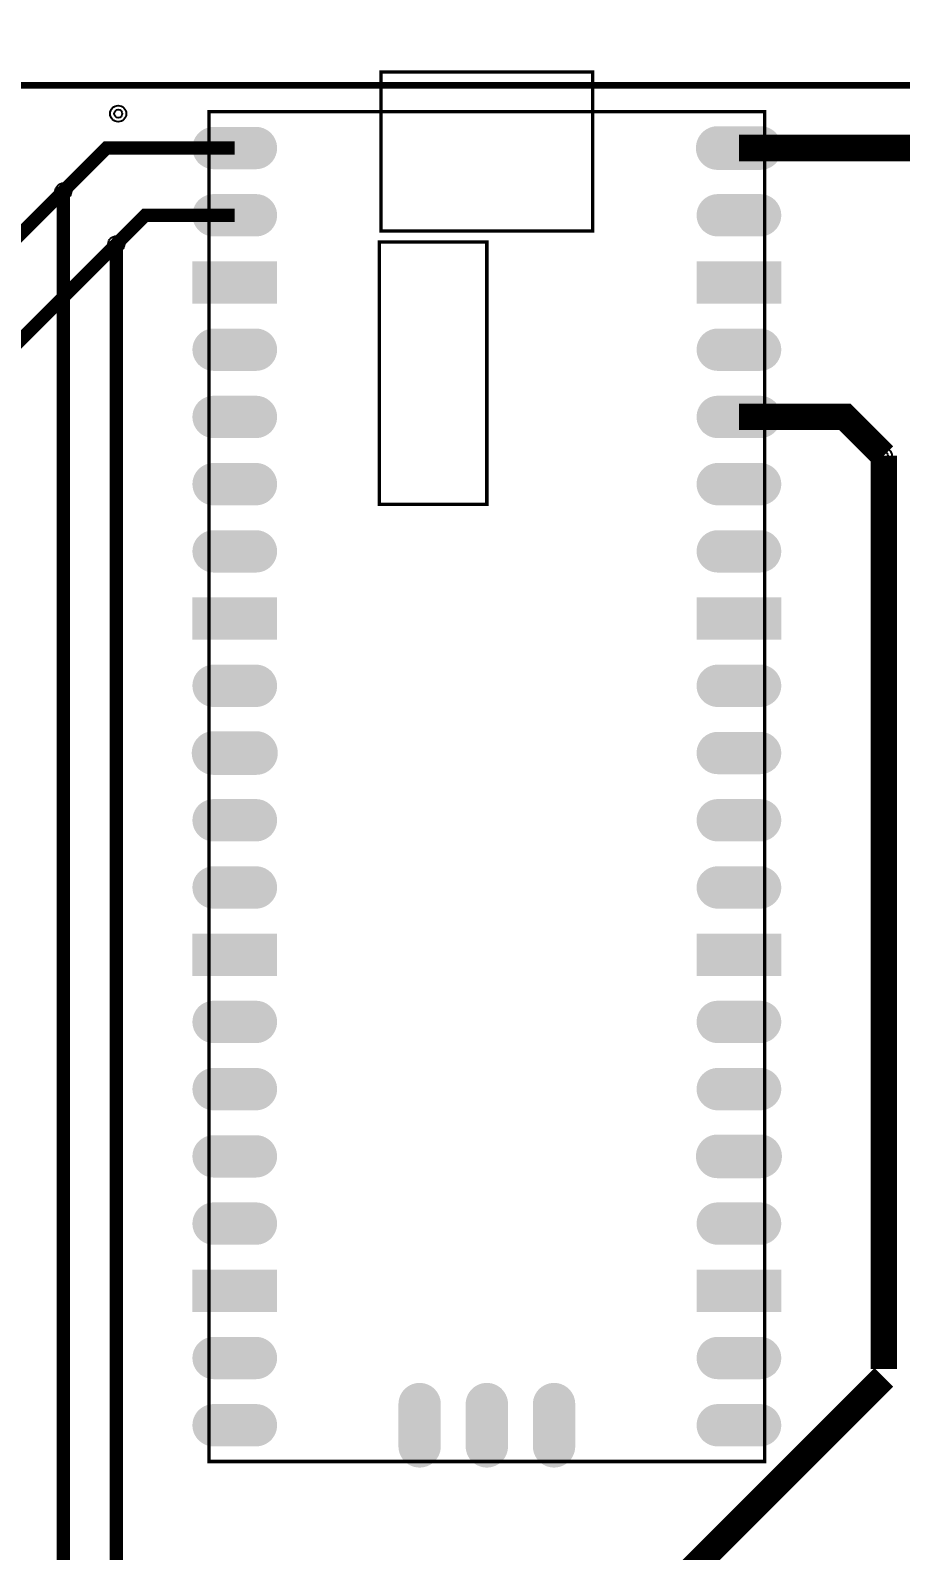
# Model space of a CAD drawing. Header units: millimetres. Extents: x 0 to 100, y 0 to 102.
# Drawn here: x 32.8 to 65.6, y 44.6 to 102.1 of the extents above; entities that cross this region are included whole.
import ezdxf

# ---------------------------------------------------------------- set-up
doc = ezdxf.new("R2010")
doc.units = ezdxf.units.MM
for name, color, linetype, true_color in [('BoardOutLine', 7, 'Continuous', 0xff00ff), ('BottomLayer', 7, 'Continuous', 0x0000ff), ('Hole', 7, 'Continuous', 0x222222), ('Multi-Layer', 7, 'Continuous', 0xc0c0c0), ('TopLayer', 7, 'Continuous', 0xff0000), ('TopPasteMaskLayer', 7, 'Continuous', 0x808080), ('TopSilkLayer', 7, 'Continuous', 0xffcc00), ('TopSolderMaskLayer', 7, 'Continuous', 0x800080)]:
    doc.layers.add(name, color=color, linetype=linetype, true_color=true_color)

msp = doc.modelspace()

# ---------------------------------------------------------------- hatches: boundary and pattern name
at = {"layer": 'TopLayer'}
for points in [[(39.675, 96.83), (39.579, 96.836), (39.484, 96.853), (39.391, 96.882), (39.303, 96.922), (39.22, 96.972), (39.145, 97.031), (39.076, 97.099), (39.017, 97.176), (38.967, 97.258), (38.927, 97.346), (38.898, 97.439), (38.881, 97.534), (38.875, 97.63), (38.875, 97.63), (38.881, 97.726), (38.898, 97.822), (38.927, 97.914), (38.967, 98.002), (39.017, 98.084), (39.076, 98.16), (39.145, 98.229), (39.22, 98.288), (39.303, 98.338), (39.391, 98.378), (39.484, 98.407), (39.579, 98.424), (39.675, 98.43), (41.275, 98.43), (41.371, 98.424), (41.466, 98.407), (41.559, 98.378), (41.647, 98.338), (41.729, 98.288), (41.805, 98.229), (41.874, 98.16), (41.933, 98.084), (41.983, 98.002), (42.023, 97.914), (42.052, 97.822), (42.069, 97.726), (42.075, 97.63), (42.075, 97.63), (42.069, 97.534), (42.052, 97.439), (42.023, 97.346), (41.983, 97.258), (41.933, 97.176), (41.874, 97.099), (41.805, 97.031), (41.729, 96.972), (41.647, 96.922), (41.559, 96.882), (41.466, 96.853), (41.371, 96.836), (41.275, 96.83)], [(58.725, 96.83), (58.629, 96.836), (58.534, 96.853), (58.441, 96.882), (58.353, 96.922), (58.271, 96.972), (58.195, 97.031), (58.126, 97.099), (58.067, 97.176), (58.017, 97.258), (57.977, 97.346), (57.948, 97.438), (57.931, 97.533), (57.925, 97.63), (57.925, 97.63), (57.931, 97.726), (57.948, 97.822), (57.977, 97.914), (58.017, 98.002), (58.067, 98.084), (58.126, 98.16), (58.195, 98.229), (58.271, 98.288), (58.353, 98.338), (58.441, 98.378), (58.534, 98.407), (58.629, 98.424), (58.725, 98.43), (60.325, 98.43), (60.421, 98.424), (60.516, 98.407), (60.609, 98.378), (60.697, 98.338), (60.78, 98.288), (60.855, 98.229), (60.924, 98.16), (60.983, 98.084), (61.033, 98.002), (61.073, 97.914), (61.102, 97.822), (61.119, 97.726), (61.125, 97.63), (61.125, 97.63), (61.119, 97.533), (61.102, 97.438), (61.073, 97.346), (61.033, 97.258), (60.983, 97.176), (60.924, 97.099), (60.855, 97.031), (60.78, 96.972), (60.697, 96.922), (60.609, 96.882), (60.516, 96.853), (60.421, 96.836), (60.325, 96.83)], [(39.675, 94.29), (39.579, 94.296), (39.484, 94.313), (39.391, 94.342), (39.303, 94.382), (39.22, 94.432), (39.145, 94.491), (39.076, 94.559), (39.017, 94.636), (38.967, 94.718), (38.927, 94.806), (38.898, 94.899), (38.881, 94.994), (38.875, 95.09), (38.875, 95.09), (38.881, 95.186), (38.898, 95.282), (38.927, 95.374), (38.967, 95.462), (39.017, 95.544), (39.076, 95.62), (39.145, 95.689), (39.22, 95.748), (39.303, 95.798), (39.391, 95.838), (39.484, 95.867), (39.579, 95.884), (39.675, 95.89), (41.275, 95.89), (41.371, 95.884), (41.466, 95.867), (41.559, 95.838), (41.647, 95.798), (41.729, 95.748), (41.805, 95.689), (41.874, 95.62), (41.933, 95.544), (41.983, 95.462), (42.023, 95.374), (42.052, 95.282), (42.069, 95.186), (42.075, 95.09), (42.075, 95.09), (42.069, 94.994), (42.052, 94.899), (42.023, 94.806), (41.983, 94.718), (41.933, 94.636), (41.874, 94.559), (41.805, 94.491), (41.729, 94.432), (41.647, 94.382), (41.559, 94.342), (41.466, 94.313), (41.371, 94.296), (41.275, 94.29)], [(58.725, 94.29), (58.629, 94.296), (58.534, 94.313), (58.441, 94.342), (58.353, 94.382), (58.271, 94.432), (58.195, 94.491), (58.126, 94.559), (58.067, 94.636), (58.017, 94.718), (57.977, 94.806), (57.948, 94.899), (57.931, 94.994), (57.925, 95.09), (57.925, 95.09), (57.931, 95.186), (57.948, 95.282), (57.977, 95.374), (58.017, 95.462), (58.067, 95.544), (58.126, 95.62), (58.195, 95.689), (58.271, 95.748), (58.353, 95.798), (58.441, 95.838), (58.534, 95.867), (58.629, 95.884), (58.725, 95.89), (60.325, 95.89), (60.421, 95.884), (60.516, 95.867), (60.609, 95.838), (60.697, 95.798), (60.78, 95.748), (60.855, 95.689), (60.924, 95.62), (60.983, 95.544), (61.033, 95.462), (61.073, 95.374), (61.102, 95.282), (61.119, 95.186), (61.125, 95.09), (61.125, 95.09), (61.119, 94.994), (61.102, 94.899), (61.073, 94.806), (61.033, 94.718), (60.983, 94.636), (60.924, 94.559), (60.855, 94.491), (60.78, 94.432), (60.697, 94.382), (60.609, 94.342), (60.516, 94.313), (60.421, 94.296), (60.325, 94.29)], [(38.875, 91.75), (38.875, 93.35), (42.075, 93.35), (42.075, 91.75)], [(57.925, 91.75), (57.925, 93.35), (61.125, 93.35), (61.125, 91.75)], [(39.675, 89.21), (39.579, 89.216), (39.484, 89.233), (39.391, 89.262), (39.303, 89.302), (39.22, 89.352), (39.145, 89.411), (39.076, 89.479), (39.017, 89.556), (38.967, 89.638), (38.927, 89.726), (38.898, 89.819), (38.881, 89.914), (38.875, 90.01), (38.875, 90.01), (38.881, 90.107), (38.898, 90.202), (38.927, 90.294), (38.967, 90.382), (39.017, 90.464), (39.076, 90.54), (39.145, 90.609), (39.22, 90.668), (39.303, 90.718), (39.391, 90.758), (39.484, 90.787), (39.579, 90.804), (39.675, 90.81), (41.275, 90.81), (41.371, 90.804), (41.466, 90.787), (41.559, 90.758), (41.647, 90.718), (41.729, 90.668), (41.805, 90.609), (41.874, 90.54), (41.933, 90.464), (41.983, 90.382), (42.023, 90.294), (42.052, 90.202), (42.069, 90.107), (42.075, 90.01), (42.075, 90.01), (42.069, 89.914), (42.052, 89.819), (42.023, 89.726), (41.983, 89.638), (41.933, 89.556), (41.874, 89.479), (41.805, 89.411), (41.729, 89.352), (41.647, 89.302), (41.559, 89.262), (41.466, 89.233), (41.371, 89.216), (41.275, 89.21)], [(58.725, 89.21), (58.629, 89.216), (58.534, 89.233), (58.441, 89.262), (58.353, 89.302), (58.271, 89.352), (58.195, 89.411), (58.126, 89.479), (58.067, 89.556), (58.017, 89.638), (57.977, 89.726), (57.948, 89.819), (57.931, 89.914), (57.925, 90.01), (57.925, 90.01), (57.931, 90.107), (57.948, 90.202), (57.977, 90.294), (58.017, 90.382), (58.067, 90.464), (58.126, 90.54), (58.195, 90.609), (58.271, 90.668), (58.353, 90.718), (58.441, 90.758), (58.534, 90.787), (58.629, 90.804), (58.725, 90.81), (60.325, 90.81), (60.421, 90.804), (60.516, 90.787), (60.609, 90.758), (60.697, 90.718), (60.78, 90.668), (60.855, 90.609), (60.924, 90.54), (60.983, 90.464), (61.033, 90.382), (61.073, 90.294), (61.102, 90.202), (61.119, 90.107), (61.125, 90.01), (61.125, 90.01), (61.119, 89.914), (61.102, 89.819), (61.073, 89.726), (61.033, 89.638), (60.983, 89.556), (60.924, 89.479), (60.855, 89.411), (60.78, 89.352), (60.697, 89.302), (60.609, 89.262), (60.516, 89.233), (60.421, 89.216), (60.325, 89.21)], [(39.675, 86.67), (39.579, 86.676), (39.484, 86.693), (39.391, 86.722), (39.303, 86.762), (39.22, 86.812), (39.145, 86.871), (39.076, 86.939), (39.017, 87.016), (38.967, 87.098), (38.927, 87.186), (38.898, 87.279), (38.881, 87.374), (38.875, 87.47), (38.875, 87.47), (38.881, 87.567), (38.898, 87.662), (38.927, 87.754), (38.967, 87.842), (39.017, 87.924), (39.076, 88), (39.145, 88.069), (39.22, 88.128), (39.303, 88.178), (39.391, 88.218), (39.484, 88.247), (39.579, 88.264), (39.675, 88.27), (41.275, 88.27), (41.371, 88.264), (41.466, 88.247), (41.559, 88.218), (41.647, 88.178), (41.729, 88.128), (41.805, 88.069), (41.874, 88), (41.933, 87.924), (41.983, 87.842), (42.023, 87.754), (42.052, 87.662), (42.069, 87.567), (42.075, 87.47), (42.075, 87.47), (42.069, 87.374), (42.052, 87.279), (42.023, 87.186), (41.983, 87.098), (41.933, 87.016), (41.874, 86.939), (41.805, 86.871), (41.729, 86.812), (41.647, 86.762), (41.559, 86.722), (41.466, 86.693), (41.371, 86.676), (41.275, 86.67)], [(58.725, 86.67), (58.629, 86.676), (58.534, 86.693), (58.441, 86.722), (58.353, 86.762), (58.271, 86.812), (58.195, 86.871), (58.126, 86.939), (58.067, 87.016), (58.017, 87.098), (57.977, 87.186), (57.948, 87.278), (57.931, 87.373), (57.925, 87.47), (57.925, 87.47), (57.931, 87.567), (57.948, 87.662), (57.977, 87.754), (58.017, 87.842), (58.067, 87.924), (58.126, 88), (58.195, 88.069), (58.271, 88.128), (58.353, 88.178), (58.441, 88.218), (58.534, 88.247), (58.629, 88.264), (58.725, 88.27), (60.325, 88.27), (60.421, 88.264), (60.516, 88.247), (60.609, 88.218), (60.697, 88.178), (60.78, 88.128), (60.855, 88.069), (60.924, 88), (60.983, 87.924), (61.033, 87.842), (61.073, 87.754), (61.102, 87.662), (61.119, 87.567), (61.125, 87.47), (61.125, 87.47), (61.119, 87.373), (61.102, 87.278), (61.073, 87.186), (61.033, 87.098), (60.983, 87.016), (60.924, 86.939), (60.855, 86.871), (60.78, 86.812), (60.697, 86.762), (60.609, 86.722), (60.516, 86.693), (60.421, 86.676), (60.325, 86.67)], [(39.675, 84.13), (39.579, 84.136), (39.484, 84.153), (39.391, 84.182), (39.303, 84.222), (39.22, 84.272), (39.145, 84.331), (39.076, 84.399), (39.017, 84.476), (38.967, 84.558), (38.927, 84.646), (38.898, 84.739), (38.881, 84.834), (38.875, 84.93), (38.875, 84.93), (38.881, 85.027), (38.898, 85.122), (38.927, 85.214), (38.967, 85.302), (39.017, 85.384), (39.076, 85.46), (39.145, 85.529), (39.22, 85.588), (39.303, 85.638), (39.391, 85.678), (39.484, 85.707), (39.579, 85.724), (39.675, 85.73), (41.275, 85.73), (41.371, 85.724), (41.466, 85.707), (41.559, 85.678), (41.647, 85.638), (41.729, 85.588), (41.805, 85.529), (41.874, 85.46), (41.933, 85.384), (41.983, 85.302), (42.023, 85.214), (42.052, 85.122), (42.069, 85.027), (42.075, 84.93), (42.075, 84.93), (42.069, 84.834), (42.052, 84.739), (42.023, 84.646), (41.983, 84.558), (41.933, 84.476), (41.874, 84.399), (41.805, 84.331), (41.729, 84.272), (41.647, 84.222), (41.559, 84.182), (41.466, 84.153), (41.371, 84.136), (41.275, 84.13)], [(58.725, 84.13), (58.629, 84.136), (58.534, 84.153), (58.441, 84.182), (58.353, 84.222), (58.271, 84.272), (58.195, 84.331), (58.126, 84.399), (58.067, 84.476), (58.017, 84.558), (57.977, 84.646), (57.948, 84.739), (57.931, 84.834), (57.925, 84.93), (57.925, 84.93), (57.931, 85.027), (57.948, 85.122), (57.977, 85.214), (58.017, 85.302), (58.067, 85.384), (58.126, 85.46), (58.195, 85.529), (58.271, 85.588), (58.353, 85.638), (58.441, 85.678), (58.534, 85.707), (58.629, 85.724), (58.725, 85.73), (60.325, 85.73), (60.421, 85.724), (60.516, 85.707), (60.609, 85.678), (60.697, 85.638), (60.78, 85.588), (60.855, 85.529), (60.924, 85.46), (60.983, 85.384), (61.033, 85.302), (61.073, 85.214), (61.102, 85.122), (61.119, 85.027), (61.125, 84.93), (61.125, 84.93), (61.119, 84.834), (61.102, 84.739), (61.073, 84.646), (61.033, 84.558), (60.983, 84.476), (60.924, 84.399), (60.855, 84.331), (60.78, 84.272), (60.697, 84.222), (60.609, 84.182), (60.516, 84.153), (60.421, 84.136), (60.325, 84.13)], [(39.675, 81.59), (39.579, 81.596), (39.484, 81.613), (39.391, 81.642), (39.303, 81.682), (39.22, 81.732), (39.145, 81.791), (39.076, 81.859), (39.017, 81.936), (38.967, 82.018), (38.927, 82.106), (38.898, 82.199), (38.881, 82.293), (38.875, 82.39), (38.875, 82.39), (38.881, 82.487), (38.898, 82.582), (38.927, 82.674), (38.967, 82.762), (39.017, 82.844), (39.076, 82.921), (39.145, 82.989), (39.22, 83.048), (39.303, 83.098), (39.391, 83.138), (39.484, 83.167), (39.579, 83.184), (39.675, 83.19), (41.275, 83.19), (41.371, 83.184), (41.466, 83.167), (41.559, 83.138), (41.647, 83.098), (41.729, 83.048), (41.805, 82.989), (41.874, 82.921), (41.933, 82.844), (41.983, 82.762), (42.023, 82.674), (42.052, 82.582), (42.069, 82.487), (42.075, 82.39), (42.075, 82.39), (42.069, 82.293), (42.052, 82.199), (42.023, 82.106), (41.983, 82.018), (41.933, 81.936), (41.874, 81.859), (41.805, 81.791), (41.729, 81.732), (41.647, 81.682), (41.559, 81.642), (41.466, 81.613), (41.371, 81.596), (41.275, 81.59)], [(58.725, 81.59), (58.629, 81.596), (58.534, 81.613), (58.441, 81.642), (58.353, 81.682), (58.271, 81.732), (58.195, 81.791), (58.126, 81.859), (58.067, 81.936), (58.017, 82.018), (57.977, 82.106), (57.948, 82.199), (57.931, 82.293), (57.925, 82.39), (57.925, 82.39), (57.931, 82.487), (57.948, 82.582), (57.977, 82.674), (58.017, 82.762), (58.067, 82.844), (58.126, 82.921), (58.195, 82.989), (58.271, 83.048), (58.353, 83.098), (58.441, 83.138), (58.534, 83.167), (58.629, 83.184), (58.725, 83.19), (60.325, 83.19), (60.421, 83.184), (60.516, 83.167), (60.609, 83.138), (60.697, 83.098), (60.78, 83.048), (60.855, 82.989), (60.924, 82.921), (60.983, 82.844), (61.033, 82.762), (61.073, 82.674), (61.102, 82.582), (61.119, 82.487), (61.125, 82.39), (61.125, 82.39), (61.119, 82.293), (61.102, 82.199), (61.073, 82.106), (61.033, 82.018), (60.983, 81.936), (60.924, 81.859), (60.855, 81.791), (60.78, 81.732), (60.697, 81.682), (60.609, 81.642), (60.516, 81.613), (60.421, 81.596), (60.325, 81.59)], [(38.875, 79.05), (38.875, 80.65), (42.075, 80.65), (42.075, 79.05)], [(57.925, 79.05), (57.925, 80.65), (61.125, 80.65), (61.125, 79.05)], [(39.675, 76.51), (39.579, 76.516), (39.484, 76.533), (39.391, 76.562), (39.303, 76.602), (39.22, 76.652), (39.145, 76.711), (39.076, 76.779), (39.017, 76.856), (38.967, 76.938), (38.927, 77.026), (38.898, 77.118), (38.881, 77.213), (38.875, 77.31), (38.875, 77.31), (38.881, 77.407), (38.898, 77.502), (38.927, 77.594), (38.967, 77.682), (39.017, 77.764), (39.076, 77.841), (39.145, 77.909), (39.22, 77.968), (39.303, 78.018), (39.391, 78.058), (39.484, 78.087), (39.579, 78.104), (39.675, 78.11), (41.275, 78.11), (41.371, 78.104), (41.466, 78.087), (41.559, 78.058), (41.647, 78.018), (41.729, 77.968), (41.805, 77.909), (41.874, 77.841), (41.933, 77.764), (41.983, 77.682), (42.023, 77.594), (42.052, 77.502), (42.069, 77.407), (42.075, 77.31), (42.075, 77.31), (42.069, 77.213), (42.052, 77.118), (42.023, 77.026), (41.983, 76.938), (41.933, 76.856), (41.874, 76.779), (41.805, 76.711), (41.729, 76.652), (41.647, 76.602), (41.559, 76.562), (41.466, 76.533), (41.371, 76.516), (41.275, 76.51)], [(58.725, 76.51), (58.629, 76.516), (58.534, 76.533), (58.441, 76.562), (58.353, 76.602), (58.271, 76.652), (58.195, 76.711), (58.126, 76.779), (58.067, 76.856), (58.017, 76.938), (57.977, 77.026), (57.948, 77.118), (57.931, 77.213), (57.925, 77.31), (57.925, 77.31), (57.931, 77.407), (57.948, 77.502), (57.977, 77.594), (58.017, 77.682), (58.067, 77.764), (58.126, 77.841), (58.195, 77.909), (58.271, 77.968), (58.353, 78.018), (58.441, 78.058), (58.534, 78.087), (58.629, 78.104), (58.725, 78.11), (60.325, 78.11), (60.421, 78.104), (60.516, 78.087), (60.609, 78.058), (60.697, 78.018), (60.78, 77.968), (60.855, 77.909), (60.924, 77.841), (60.983, 77.764), (61.033, 77.682), (61.073, 77.594), (61.102, 77.502), (61.119, 77.407), (61.125, 77.31), (61.125, 77.31), (61.119, 77.213), (61.102, 77.118), (61.073, 77.026), (61.033, 76.938), (60.983, 76.856), (60.924, 76.779), (60.855, 76.711), (60.78, 76.652), (60.697, 76.602), (60.609, 76.562), (60.516, 76.533), (60.421, 76.516), (60.325, 76.51)], [(39.675, 73.97), (39.579, 73.976), (39.484, 73.993), (39.391, 74.022), (39.303, 74.062), (39.22, 74.112), (39.145, 74.171), (39.076, 74.239), (39.017, 74.316), (38.967, 74.398), (38.927, 74.486), (38.898, 74.578), (38.881, 74.673), (38.875, 74.77), (38.875, 74.77), (38.881, 74.867), (38.898, 74.962), (38.927, 75.054), (38.967, 75.142), (39.017, 75.224), (39.076, 75.301), (39.145, 75.369), (39.22, 75.428), (39.303, 75.478), (39.391, 75.518), (39.484, 75.547), (39.579, 75.564), (39.675, 75.57), (41.275, 75.57), (41.371, 75.564), (41.466, 75.547), (41.559, 75.518), (41.647, 75.478), (41.729, 75.428), (41.805, 75.369), (41.874, 75.301), (41.933, 75.224), (41.983, 75.142), (42.023, 75.054), (42.052, 74.962), (42.069, 74.867), (42.075, 74.77), (42.075, 74.77), (42.069, 74.673), (42.052, 74.578), (42.023, 74.486), (41.983, 74.398), (41.933, 74.316), (41.874, 74.239), (41.805, 74.171), (41.729, 74.112), (41.647, 74.062), (41.559, 74.022), (41.466, 73.993), (41.371, 73.976), (41.275, 73.97)], [(58.725, 73.97), (58.629, 73.976), (58.534, 73.993), (58.441, 74.022), (58.353, 74.062), (58.271, 74.112), (58.195, 74.171), (58.126, 74.239), (58.067, 74.316), (58.017, 74.398), (57.977, 74.486), (57.948, 74.578), (57.931, 74.673), (57.925, 74.77), (57.925, 74.77), (57.931, 74.867), (57.948, 74.962), (57.977, 75.054), (58.017, 75.142), (58.067, 75.224), (58.126, 75.301), (58.195, 75.369), (58.271, 75.428), (58.353, 75.478), (58.441, 75.518), (58.534, 75.547), (58.629, 75.564), (58.725, 75.57), (60.325, 75.57), (60.421, 75.564), (60.516, 75.547), (60.609, 75.518), (60.697, 75.478), (60.78, 75.428), (60.855, 75.369), (60.924, 75.301), (60.983, 75.224), (61.033, 75.142), (61.073, 75.054), (61.102, 74.962), (61.119, 74.867), (61.125, 74.77), (61.125, 74.77), (61.119, 74.673), (61.102, 74.578), (61.073, 74.486), (61.033, 74.398), (60.983, 74.316), (60.924, 74.239), (60.855, 74.171), (60.78, 74.112), (60.697, 74.062), (60.609, 74.022), (60.516, 73.993), (60.421, 73.976), (60.325, 73.97)], [(39.675, 71.43), (39.579, 71.436), (39.484, 71.453), (39.391, 71.482), (39.303, 71.522), (39.22, 71.572), (39.145, 71.631), (39.076, 71.699), (39.017, 71.776), (38.967, 71.858), (38.927, 71.946), (38.898, 72.038), (38.881, 72.133), (38.875, 72.23), (38.875, 72.23), (38.881, 72.327), (38.898, 72.422), (38.927, 72.514), (38.967, 72.602), (39.017, 72.684), (39.076, 72.761), (39.145, 72.829), (39.22, 72.888), (39.303, 72.938), (39.391, 72.978), (39.484, 73.007), (39.579, 73.024), (39.675, 73.03), (41.275, 73.03), (41.371, 73.024), (41.466, 73.007), (41.559, 72.978), (41.647, 72.938), (41.729, 72.888), (41.805, 72.829), (41.874, 72.761), (41.933, 72.684), (41.983, 72.602), (42.023, 72.514), (42.052, 72.422), (42.069, 72.327), (42.075, 72.23), (42.075, 72.23), (42.069, 72.133), (42.052, 72.038), (42.023, 71.946), (41.983, 71.858), (41.933, 71.776), (41.874, 71.699), (41.805, 71.631), (41.729, 71.572), (41.647, 71.522), (41.559, 71.482), (41.466, 71.453), (41.371, 71.436), (41.275, 71.43)], [(58.725, 71.43), (58.629, 71.436), (58.534, 71.453), (58.441, 71.482), (58.353, 71.522), (58.271, 71.572), (58.195, 71.631), (58.126, 71.699), (58.067, 71.776), (58.017, 71.858), (57.977, 71.946), (57.948, 72.038), (57.931, 72.133), (57.925, 72.23), (57.925, 72.23), (57.931, 72.327), (57.948, 72.422), (57.977, 72.514), (58.017, 72.602), (58.067, 72.684), (58.126, 72.761), (58.195, 72.829), (58.271, 72.888), (58.353, 72.938), (58.441, 72.978), (58.534, 73.007), (58.629, 73.024), (58.725, 73.03), (60.325, 73.03), (60.421, 73.024), (60.516, 73.007), (60.609, 72.978), (60.697, 72.938), (60.78, 72.888), (60.855, 72.829), (60.924, 72.761), (60.983, 72.684), (61.033, 72.602), (61.073, 72.514), (61.102, 72.422), (61.119, 72.327), (61.125, 72.23), (61.125, 72.23), (61.119, 72.133), (61.102, 72.038), (61.073, 71.946), (61.033, 71.858), (60.983, 71.776), (60.924, 71.699), (60.855, 71.631), (60.78, 71.572), (60.697, 71.522), (60.609, 71.482), (60.516, 71.453), (60.421, 71.436), (60.325, 71.43)], [(39.675, 68.89), (39.579, 68.896), (39.484, 68.913), (39.391, 68.942), (39.303, 68.982), (39.22, 69.032), (39.145, 69.091), (39.076, 69.159), (39.017, 69.236), (38.967, 69.318), (38.927, 69.406), (38.898, 69.498), (38.881, 69.593), (38.875, 69.69), (38.875, 69.69), (38.881, 69.787), (38.898, 69.882), (38.927, 69.974), (38.967, 70.062), (39.017, 70.144), (39.076, 70.221), (39.145, 70.289), (39.22, 70.348), (39.303, 70.398), (39.391, 70.438), (39.484, 70.467), (39.579, 70.484), (39.675, 70.49), (41.275, 70.49), (41.371, 70.484), (41.466, 70.467), (41.559, 70.438), (41.647, 70.398), (41.729, 70.348), (41.805, 70.289), (41.874, 70.221), (41.933, 70.144), (41.983, 70.062), (42.023, 69.974), (42.052, 69.882), (42.069, 69.787), (42.075, 69.69), (42.075, 69.69), (42.069, 69.593), (42.052, 69.498), (42.023, 69.406), (41.983, 69.318), (41.933, 69.236), (41.874, 69.159), (41.805, 69.091), (41.729, 69.032), (41.647, 68.982), (41.559, 68.942), (41.466, 68.913), (41.371, 68.896), (41.275, 68.89)], [(58.725, 68.89), (58.629, 68.896), (58.534, 68.913), (58.441, 68.942), (58.353, 68.982), (58.271, 69.032), (58.195, 69.091), (58.126, 69.159), (58.067, 69.236), (58.017, 69.318), (57.977, 69.406), (57.948, 69.498), (57.931, 69.593), (57.925, 69.69), (57.925, 69.69), (57.931, 69.787), (57.948, 69.882), (57.977, 69.974), (58.017, 70.062), (58.067, 70.144), (58.126, 70.221), (58.195, 70.289), (58.271, 70.348), (58.353, 70.398), (58.441, 70.438), (58.534, 70.467), (58.629, 70.484), (58.725, 70.49), (60.325, 70.49), (60.421, 70.484), (60.516, 70.467), (60.609, 70.438), (60.697, 70.398), (60.78, 70.348), (60.855, 70.289), (60.924, 70.221), (60.983, 70.144), (61.033, 70.062), (61.073, 69.974), (61.102, 69.882), (61.119, 69.787), (61.125, 69.69), (61.125, 69.69), (61.119, 69.593), (61.102, 69.498), (61.073, 69.406), (61.033, 69.318), (60.983, 69.236), (60.924, 69.159), (60.855, 69.091), (60.78, 69.032), (60.697, 68.982), (60.609, 68.942), (60.516, 68.913), (60.421, 68.896), (60.325, 68.89)], [(38.875, 66.35), (38.875, 67.95), (42.075, 67.95), (42.075, 66.35)], [(57.925, 66.35), (57.925, 67.95), (61.125, 67.95), (61.125, 66.35)], [(39.675, 63.81), (39.579, 63.816), (39.484, 63.833), (39.391, 63.862), (39.303, 63.902), (39.22, 63.952), (39.145, 64.011), (39.076, 64.079), (39.017, 64.156), (38.967, 64.238), (38.927, 64.326), (38.898, 64.418), (38.881, 64.513), (38.875, 64.61), (38.875, 64.61), (38.881, 64.707), (38.898, 64.801), (38.927, 64.894), (38.967, 64.982), (39.017, 65.064), (39.076, 65.141), (39.145, 65.209), (39.22, 65.268), (39.303, 65.318), (39.391, 65.358), (39.484, 65.387), (39.579, 65.404), (39.675, 65.41), (41.275, 65.41), (41.371, 65.404), (41.466, 65.387), (41.559, 65.358), (41.647, 65.318), (41.729, 65.268), (41.805, 65.209), (41.874, 65.141), (41.933, 65.064), (41.983, 64.982), (42.023, 64.894), (42.052, 64.801), (42.069, 64.707), (42.075, 64.61), (42.075, 64.61), (42.069, 64.513), (42.052, 64.418), (42.023, 64.326), (41.983, 64.238), (41.933, 64.156), (41.874, 64.079), (41.805, 64.011), (41.729, 63.952), (41.647, 63.902), (41.559, 63.862), (41.466, 63.833), (41.371, 63.816), (41.275, 63.81)], [(58.725, 63.81), (58.629, 63.816), (58.534, 63.833), (58.441, 63.862), (58.353, 63.902), (58.271, 63.952), (58.195, 64.011), (58.126, 64.079), (58.067, 64.156), (58.017, 64.238), (57.977, 64.326), (57.948, 64.418), (57.931, 64.513), (57.925, 64.61), (57.925, 64.61), (57.931, 64.707), (57.948, 64.801), (57.977, 64.894), (58.017, 64.982), (58.067, 65.064), (58.126, 65.141), (58.195, 65.209), (58.271, 65.268), (58.353, 65.318), (58.441, 65.358), (58.534, 65.387), (58.629, 65.404), (58.725, 65.41), (60.325, 65.41), (60.421, 65.404), (60.516, 65.387), (60.609, 65.358), (60.697, 65.318), (60.78, 65.268), (60.855, 65.209), (60.924, 65.141), (60.983, 65.064), (61.033, 64.982), (61.073, 64.894), (61.102, 64.801), (61.119, 64.707), (61.125, 64.61), (61.125, 64.61), (61.119, 64.513), (61.102, 64.418), (61.073, 64.326), (61.033, 64.238), (60.983, 64.156), (60.924, 64.079), (60.855, 64.011), (60.78, 63.952), (60.697, 63.902), (60.609, 63.862), (60.516, 63.833), (60.421, 63.816), (60.325, 63.81)], [(39.675, 61.27), (39.579, 61.276), (39.484, 61.293), (39.391, 61.322), (39.303, 61.362), (39.22, 61.412), (39.145, 61.471), (39.076, 61.54), (39.017, 61.616), (38.967, 61.698), (38.927, 61.786), (38.898, 61.878), (38.881, 61.973), (38.875, 62.07), (38.875, 62.07), (38.881, 62.166), (38.898, 62.261), (38.927, 62.354), (38.967, 62.442), (39.017, 62.524), (39.076, 62.601), (39.145, 62.669), (39.22, 62.728), (39.303, 62.778), (39.391, 62.818), (39.484, 62.847), (39.579, 62.864), (39.675, 62.87), (41.275, 62.87), (41.371, 62.864), (41.466, 62.847), (41.559, 62.818), (41.647, 62.778), (41.729, 62.728), (41.805, 62.669), (41.874, 62.601), (41.933, 62.524), (41.983, 62.442), (42.023, 62.354), (42.052, 62.261), (42.069, 62.166), (42.075, 62.07), (42.075, 62.07), (42.069, 61.973), (42.052, 61.878), (42.023, 61.786), (41.983, 61.698), (41.933, 61.616), (41.874, 61.54), (41.805, 61.471), (41.729, 61.412), (41.647, 61.362), (41.559, 61.322), (41.466, 61.293), (41.371, 61.276), (41.275, 61.27)], [(58.725, 61.27), (58.629, 61.276), (58.534, 61.293), (58.441, 61.322), (58.353, 61.362), (58.271, 61.412), (58.195, 61.471), (58.126, 61.54), (58.067, 61.616), (58.017, 61.698), (57.977, 61.786), (57.948, 61.878), (57.931, 61.973), (57.925, 62.07), (57.925, 62.07), (57.931, 62.166), (57.948, 62.261), (57.977, 62.354), (58.017, 62.442), (58.067, 62.524), (58.126, 62.601), (58.195, 62.669), (58.271, 62.728), (58.353, 62.778), (58.441, 62.818), (58.534, 62.847), (58.629, 62.864), (58.725, 62.87), (60.325, 62.87), (60.421, 62.864), (60.516, 62.847), (60.609, 62.818), (60.697, 62.778), (60.78, 62.728), (60.855, 62.669), (60.924, 62.601), (60.983, 62.524), (61.033, 62.442), (61.073, 62.354), (61.102, 62.261), (61.119, 62.166), (61.125, 62.07), (61.125, 62.07), (61.119, 61.973), (61.102, 61.878), (61.073, 61.786), (61.033, 61.698), (60.983, 61.616), (60.924, 61.54), (60.855, 61.471), (60.78, 61.412), (60.697, 61.362), (60.609, 61.322), (60.516, 61.293), (60.421, 61.276), (60.325, 61.27)], [(39.675, 58.73), (39.579, 58.736), (39.484, 58.753), (39.391, 58.782), (39.303, 58.822), (39.22, 58.872), (39.145, 58.931), (39.076, 59), (39.017, 59.076), (38.967, 59.158), (38.927, 59.246), (38.898, 59.338), (38.881, 59.433), (38.875, 59.53), (38.875, 59.53), (38.881, 59.626), (38.898, 59.721), (38.927, 59.814), (38.967, 59.902), (39.017, 59.984), (39.076, 60.061), (39.145, 60.129), (39.22, 60.188), (39.303, 60.238), (39.391, 60.278), (39.484, 60.307), (39.579, 60.324), (39.675, 60.33), (41.275, 60.33), (41.371, 60.324), (41.466, 60.307), (41.559, 60.278), (41.647, 60.238), (41.729, 60.188), (41.805, 60.129), (41.874, 60.061), (41.933, 59.984), (41.983, 59.902), (42.023, 59.814), (42.052, 59.721), (42.069, 59.626), (42.075, 59.53), (42.075, 59.53), (42.069, 59.433), (42.052, 59.338), (42.023, 59.246), (41.983, 59.158), (41.933, 59.076), (41.874, 59), (41.805, 58.931), (41.729, 58.872), (41.647, 58.822), (41.559, 58.782), (41.466, 58.753), (41.371, 58.736), (41.275, 58.73)], [(58.725, 58.73), (58.629, 58.736), (58.534, 58.753), (58.441, 58.782), (58.353, 58.822), (58.271, 58.872), (58.195, 58.931), (58.126, 59), (58.067, 59.076), (58.017, 59.158), (57.977, 59.246), (57.948, 59.338), (57.931, 59.433), (57.925, 59.53), (57.925, 59.53), (57.931, 59.626), (57.948, 59.721), (57.977, 59.814), (58.017, 59.902), (58.067, 59.984), (58.126, 60.061), (58.195, 60.129), (58.271, 60.188), (58.353, 60.238), (58.441, 60.278), (58.534, 60.307), (58.629, 60.324), (58.725, 60.33), (60.325, 60.33), (60.421, 60.324), (60.516, 60.307), (60.609, 60.278), (60.697, 60.238), (60.78, 60.188), (60.855, 60.129), (60.924, 60.061), (60.983, 59.984), (61.033, 59.902), (61.073, 59.814), (61.102, 59.721), (61.119, 59.626), (61.125, 59.53), (61.125, 59.53), (61.119, 59.433), (61.102, 59.338), (61.073, 59.246), (61.033, 59.158), (60.983, 59.076), (60.924, 59), (60.855, 58.931), (60.78, 58.872), (60.697, 58.822), (60.609, 58.782), (60.516, 58.753), (60.421, 58.736), (60.325, 58.73)], [(39.675, 56.19), (39.579, 56.196), (39.484, 56.213), (39.391, 56.242), (39.303, 56.282), (39.22, 56.332), (39.145, 56.391), (39.076, 56.46), (39.017, 56.536), (38.967, 56.618), (38.927, 56.706), (38.898, 56.798), (38.881, 56.893), (38.875, 56.99), (38.875, 56.99), (38.881, 57.086), (38.898, 57.181), (38.927, 57.274), (38.967, 57.362), (39.017, 57.444), (39.076, 57.521), (39.145, 57.589), (39.22, 57.648), (39.303, 57.698), (39.391, 57.738), (39.484, 57.767), (39.579, 57.784), (39.675, 57.79), (41.275, 57.79), (41.371, 57.784), (41.466, 57.767), (41.559, 57.738), (41.647, 57.698), (41.729, 57.648), (41.805, 57.589), (41.874, 57.521), (41.933, 57.444), (41.983, 57.362), (42.023, 57.274), (42.052, 57.181), (42.069, 57.086), (42.075, 56.99), (42.075, 56.99), (42.069, 56.893), (42.052, 56.798), (42.023, 56.706), (41.983, 56.618), (41.933, 56.536), (41.874, 56.46), (41.805, 56.391), (41.729, 56.332), (41.647, 56.282), (41.559, 56.242), (41.466, 56.213), (41.371, 56.196), (41.275, 56.19)], [(58.725, 56.19), (58.629, 56.196), (58.534, 56.213), (58.441, 56.242), (58.353, 56.282), (58.271, 56.332), (58.195, 56.391), (58.126, 56.46), (58.067, 56.536), (58.017, 56.618), (57.977, 56.706), (57.948, 56.798), (57.931, 56.893), (57.925, 56.99), (57.925, 56.99), (57.931, 57.086), (57.948, 57.181), (57.977, 57.274), (58.017, 57.362), (58.067, 57.444), (58.126, 57.521), (58.195, 57.589), (58.271, 57.648), (58.353, 57.698), (58.441, 57.738), (58.534, 57.767), (58.629, 57.784), (58.725, 57.79), (60.325, 57.79), (60.421, 57.784), (60.516, 57.767), (60.609, 57.738), (60.697, 57.698), (60.78, 57.648), (60.855, 57.589), (60.924, 57.521), (60.983, 57.444), (61.033, 57.362), (61.073, 57.274), (61.102, 57.181), (61.119, 57.086), (61.125, 56.99), (61.125, 56.99), (61.119, 56.893), (61.102, 56.798), (61.073, 56.706), (61.033, 56.618), (60.983, 56.536), (60.924, 56.46), (60.855, 56.391), (60.78, 56.332), (60.697, 56.282), (60.609, 56.242), (60.516, 56.213), (60.421, 56.196), (60.325, 56.19)], [(38.875, 53.65), (38.875, 55.25), (42.075, 55.25), (42.075, 53.65)], [(57.925, 53.65), (57.925, 55.25), (61.125, 55.25), (61.125, 53.65)], [(39.675, 51.11), (39.579, 51.116), (39.484, 51.133), (39.391, 51.162), (39.303, 51.202), (39.22, 51.252), (39.145, 51.311), (39.076, 51.38), (39.017, 51.456), (38.967, 51.538), (38.927, 51.626), (38.898, 51.718), (38.881, 51.814), (38.875, 51.91), (38.875, 51.91), (38.881, 52.006), (38.898, 52.101), (38.927, 52.194), (38.967, 52.282), (39.017, 52.364), (39.076, 52.441), (39.145, 52.509), (39.22, 52.568), (39.303, 52.618), (39.391, 52.658), (39.484, 52.687), (39.579, 52.704), (39.675, 52.71), (41.275, 52.71), (41.371, 52.704), (41.466, 52.687), (41.559, 52.658), (41.647, 52.618), (41.729, 52.568), (41.805, 52.509), (41.874, 52.441), (41.933, 52.364), (41.983, 52.282), (42.023, 52.194), (42.052, 52.101), (42.069, 52.006), (42.075, 51.91), (42.075, 51.91), (42.069, 51.814), (42.052, 51.718), (42.023, 51.626), (41.983, 51.538), (41.933, 51.456), (41.874, 51.38), (41.805, 51.311), (41.729, 51.252), (41.647, 51.202), (41.559, 51.162), (41.466, 51.133), (41.371, 51.116), (41.275, 51.11)], [(58.725, 51.11), (58.629, 51.116), (58.534, 51.133), (58.441, 51.162), (58.353, 51.202), (58.271, 51.252), (58.195, 51.311), (58.126, 51.38), (58.067, 51.456), (58.017, 51.538), (57.977, 51.626), (57.948, 51.718), (57.931, 51.814), (57.925, 51.91), (57.925, 51.91), (57.931, 52.006), (57.948, 52.101), (57.977, 52.194), (58.017, 52.282), (58.067, 52.364), (58.126, 52.441), (58.195, 52.509), (58.271, 52.568), (58.353, 52.618), (58.441, 52.658), (58.534, 52.687), (58.629, 52.704), (58.725, 52.71), (60.325, 52.71), (60.421, 52.704), (60.516, 52.687), (60.609, 52.658), (60.697, 52.618), (60.78, 52.568), (60.855, 52.509), (60.924, 52.441), (60.983, 52.364), (61.033, 52.282), (61.073, 52.194), (61.102, 52.101), (61.119, 52.006), (61.125, 51.91), (61.125, 51.91), (61.119, 51.814), (61.102, 51.718), (61.073, 51.626), (61.033, 51.538), (60.983, 51.456), (60.924, 51.38), (60.855, 51.311), (60.78, 51.252), (60.697, 51.202), (60.609, 51.162), (60.516, 51.133), (60.421, 51.116), (60.325, 51.11)], [(46.66, 50.17), (46.666, 50.266), (46.683, 50.362), (46.712, 50.454), (46.752, 50.542), (46.802, 50.624), (46.861, 50.7), (46.929, 50.769), (47.006, 50.828), (47.088, 50.878), (47.176, 50.918), (47.268, 50.947), (47.363, 50.964), (47.46, 50.97), (47.46, 50.97), (47.557, 50.964), (47.652, 50.947), (47.744, 50.918), (47.832, 50.878), (47.914, 50.828), (47.991, 50.769), (48.059, 50.7), (48.118, 50.624), (48.168, 50.542), (48.208, 50.454), (48.237, 50.362), (48.254, 50.266), (48.26, 50.17), (48.26, 48.57), (48.254, 48.474), (48.237, 48.379), (48.208, 48.286), (48.168, 48.198), (48.118, 48.115), (48.059, 48.039), (47.991, 47.971), (47.914, 47.912), (47.832, 47.862), (47.744, 47.822), (47.652, 47.793), (47.557, 47.776), (47.46, 47.77), (47.46, 47.77), (47.363, 47.776), (47.268, 47.793), (47.176, 47.822), (47.088, 47.862), (47.006, 47.912), (46.929, 47.971), (46.861, 48.039), (46.802, 48.115), (46.752, 48.198), (46.712, 48.286), (46.683, 48.379), (46.666, 48.474), (46.66, 48.57)], [(49.2, 50.17), (49.206, 50.266), (49.223, 50.362), (49.252, 50.454), (49.292, 50.542), (49.342, 50.624), (49.401, 50.7), (49.469, 50.769), (49.546, 50.828), (49.628, 50.878), (49.716, 50.918), (49.808, 50.947), (49.903, 50.964), (50, 50.97), (50, 50.97), (50.097, 50.964), (50.192, 50.947), (50.284, 50.918), (50.372, 50.878), (50.454, 50.828), (50.531, 50.769), (50.599, 50.7), (50.658, 50.624), (50.708, 50.542), (50.748, 50.454), (50.777, 50.362), (50.794, 50.266), (50.8, 50.17), (50.8, 48.57), (50.794, 48.474), (50.777, 48.379), (50.748, 48.286), (50.708, 48.198), (50.658, 48.115), (50.599, 48.039), (50.531, 47.971), (50.454, 47.912), (50.372, 47.862), (50.284, 47.822), (50.192, 47.793), (50.097, 47.776), (50, 47.77), (50, 47.77), (49.903, 47.776), (49.808, 47.793), (49.716, 47.822), (49.628, 47.862), (49.546, 47.912), (49.469, 47.971), (49.401, 48.039), (49.342, 48.115), (49.292, 48.198), (49.252, 48.286), (49.223, 48.379), (49.206, 48.474), (49.2, 48.57)], [(51.74, 50.17), (51.746, 50.266), (51.763, 50.362), (51.792, 50.454), (51.832, 50.542), (51.882, 50.624), (51.941, 50.7), (52.009, 50.769), (52.086, 50.828), (52.168, 50.878), (52.256, 50.918), (52.348, 50.947), (52.443, 50.964), (52.54, 50.97), (52.54, 50.97), (52.637, 50.964), (52.732, 50.947), (52.824, 50.918), (52.912, 50.878), (52.994, 50.828), (53.071, 50.769), (53.139, 50.7), (53.198, 50.624), (53.248, 50.542), (53.288, 50.454), (53.317, 50.362), (53.334, 50.266), (53.34, 50.17), (53.34, 48.57), (53.334, 48.474), (53.317, 48.379), (53.288, 48.286), (53.248, 48.198), (53.198, 48.115), (53.139, 48.039), (53.071, 47.971), (52.994, 47.912), (52.912, 47.862), (52.824, 47.822), (52.732, 47.793), (52.637, 47.776), (52.54, 47.77), (52.54, 47.77), (52.443, 47.776), (52.348, 47.793), (52.256, 47.822), (52.168, 47.862), (52.086, 47.912), (52.009, 47.971), (51.941, 48.039), (51.882, 48.115), (51.832, 48.198), (51.792, 48.286), (51.763, 48.379), (51.746, 48.474), (51.74, 48.57)], [(39.675, 48.57), (39.579, 48.576), (39.484, 48.593), (39.391, 48.622), (39.303, 48.662), (39.22, 48.712), (39.145, 48.771), (39.076, 48.84), (39.017, 48.916), (38.967, 48.998), (38.927, 49.086), (38.898, 49.178), (38.881, 49.274), (38.875, 49.37), (38.875, 49.37), (38.881, 49.466), (38.898, 49.561), (38.927, 49.654), (38.967, 49.742), (39.017, 49.824), (39.076, 49.901), (39.145, 49.969), (39.22, 50.028), (39.303, 50.078), (39.391, 50.118), (39.484, 50.147), (39.579, 50.164), (39.675, 50.17), (41.275, 50.17), (41.371, 50.164), (41.466, 50.147), (41.559, 50.118), (41.647, 50.078), (41.729, 50.028), (41.805, 49.969), (41.874, 49.901), (41.933, 49.824), (41.983, 49.742), (42.023, 49.654), (42.052, 49.561), (42.069, 49.466), (42.075, 49.37), (42.075, 49.37), (42.069, 49.274), (42.052, 49.178), (42.023, 49.086), (41.983, 48.998), (41.933, 48.916), (41.874, 48.84), (41.805, 48.771), (41.729, 48.712), (41.647, 48.662), (41.559, 48.622), (41.466, 48.593), (41.371, 48.576), (41.275, 48.57)], [(58.725, 48.57), (58.629, 48.576), (58.534, 48.593), (58.441, 48.622), (58.353, 48.662), (58.271, 48.712), (58.195, 48.771), (58.126, 48.84), (58.067, 48.916), (58.017, 48.998), (57.977, 49.086), (57.948, 49.178), (57.931, 49.274), (57.925, 49.37), (57.925, 49.37), (57.931, 49.466), (57.948, 49.561), (57.977, 49.654), (58.017, 49.742), (58.067, 49.824), (58.126, 49.901), (58.195, 49.969), (58.271, 50.028), (58.353, 50.078), (58.441, 50.118), (58.534, 50.147), (58.629, 50.164), (58.725, 50.17), (60.325, 50.17), (60.421, 50.164), (60.516, 50.147), (60.609, 50.118), (60.697, 50.078), (60.78, 50.028), (60.855, 49.969), (60.924, 49.901), (60.983, 49.824), (61.033, 49.742), (61.073, 49.654), (61.102, 49.561), (61.119, 49.466), (61.125, 49.37), (61.125, 49.37), (61.119, 49.274), (61.102, 49.178), (61.073, 49.086), (61.033, 48.998), (60.983, 48.916), (60.924, 48.84), (60.855, 48.771), (60.78, 48.712), (60.697, 48.662), (60.609, 48.622), (60.516, 48.593), (60.421, 48.576), (60.325, 48.57)]]:
    msp.add_hatch(color=256, dxfattribs=at).paths.add_polyline_path(points)
at = {"layer": 'TopPasteMaskLayer'}
for points in [[(58.725, 96.83), (58.629, 96.836), (58.534, 96.853), (58.441, 96.882), (58.353, 96.922), (58.271, 96.972), (58.195, 97.031), (58.126, 97.099), (58.067, 97.176), (58.017, 97.258), (57.977, 97.346), (57.948, 97.438), (57.931, 97.533), (57.925, 97.63), (57.925, 97.63), (57.931, 97.726), (57.948, 97.822), (57.977, 97.914), (58.017, 98.002), (58.067, 98.084), (58.126, 98.16), (58.195, 98.229), (58.271, 98.288), (58.353, 98.338), (58.441, 98.378), (58.534, 98.407), (58.629, 98.424), (58.725, 98.43), (60.325, 98.43), (60.421, 98.424), (60.516, 98.407), (60.609, 98.378), (60.697, 98.338), (60.78, 98.288), (60.855, 98.229), (60.924, 98.16), (60.983, 98.084), (61.033, 98.002), (61.073, 97.914), (61.102, 97.822), (61.119, 97.726), (61.125, 97.63), (61.125, 97.63), (61.119, 97.533), (61.102, 97.438), (61.073, 97.346), (61.033, 97.258), (60.983, 97.176), (60.924, 97.099), (60.855, 97.031), (60.78, 96.972), (60.697, 96.922), (60.609, 96.882), (60.516, 96.853), (60.421, 96.836), (60.325, 96.83)], [(39.675, 73.97), (39.579, 73.976), (39.484, 73.993), (39.391, 74.022), (39.303, 74.062), (39.22, 74.112), (39.145, 74.171), (39.076, 74.239), (39.017, 74.316), (38.967, 74.398), (38.927, 74.486), (38.898, 74.578), (38.881, 74.673), (38.875, 74.77), (38.875, 74.77), (38.881, 74.867), (38.898, 74.962), (38.927, 75.054), (38.967, 75.142), (39.017, 75.224), (39.076, 75.301), (39.145, 75.369), (39.22, 75.428), (39.303, 75.478), (39.391, 75.518), (39.484, 75.547), (39.579, 75.564), (39.675, 75.57), (41.275, 75.57), (41.371, 75.564), (41.466, 75.547), (41.559, 75.518), (41.647, 75.478), (41.729, 75.428), (41.805, 75.369), (41.874, 75.301), (41.933, 75.224), (41.983, 75.142), (42.023, 75.054), (42.052, 74.962), (42.069, 74.867), (42.075, 74.77), (42.075, 74.77), (42.069, 74.673), (42.052, 74.578), (42.023, 74.486), (41.983, 74.398), (41.933, 74.316), (41.874, 74.239), (41.805, 74.171), (41.729, 74.112), (41.647, 74.062), (41.559, 74.022), (41.466, 73.993), (41.371, 73.976), (41.275, 73.97)], [(58.725, 58.73), (58.629, 58.736), (58.534, 58.753), (58.441, 58.782), (58.353, 58.822), (58.271, 58.872), (58.195, 58.931), (58.126, 59), (58.067, 59.076), (58.017, 59.158), (57.977, 59.246), (57.948, 59.338), (57.931, 59.433), (57.925, 59.53), (57.925, 59.53), (57.931, 59.626), (57.948, 59.721), (57.977, 59.814), (58.017, 59.902), (58.067, 59.984), (58.126, 60.061), (58.195, 60.129), (58.271, 60.188), (58.353, 60.238), (58.441, 60.278), (58.534, 60.307), (58.629, 60.324), (58.725, 60.33), (60.325, 60.33), (60.421, 60.324), (60.516, 60.307), (60.609, 60.278), (60.697, 60.238), (60.78, 60.188), (60.855, 60.129), (60.924, 60.061), (60.983, 59.984), (61.033, 59.902), (61.073, 59.814), (61.102, 59.721), (61.119, 59.626), (61.125, 59.53), (61.125, 59.53), (61.119, 59.433), (61.102, 59.338), (61.073, 59.246), (61.033, 59.158), (60.983, 59.076), (60.924, 59), (60.855, 58.931), (60.78, 58.872), (60.697, 58.822), (60.609, 58.782), (60.516, 58.753), (60.421, 58.736), (60.325, 58.73)]]:
    msp.add_hatch(color=256, dxfattribs=at).paths.add_polyline_path(points)
at = {"layer": 'TopSolderMaskLayer'}
for points in [[(58.712, 96.804), (58.614, 96.811), (58.518, 96.829), (58.424, 96.858), (58.335, 96.899), (58.251, 96.951), (58.173, 97.012), (58.104, 97.083), (58.043, 97.161), (57.993, 97.246), (57.952, 97.337), (57.923, 97.432), (57.906, 97.53), (57.9, 97.63), (57.9, 97.63), (57.906, 97.729), (57.923, 97.828), (57.952, 97.923), (57.993, 98.014), (58.043, 98.099), (58.104, 98.177), (58.173, 98.248), (58.251, 98.309), (58.335, 98.361), (58.424, 98.402), (58.518, 98.431), (58.614, 98.449), (58.712, 98.455), (60.338, 98.455), (60.436, 98.449), (60.532, 98.431), (60.626, 98.402), (60.715, 98.361), (60.799, 98.309), (60.877, 98.248), (60.946, 98.177), (61.007, 98.099), (61.057, 98.014), (61.097, 97.923), (61.127, 97.828), (61.144, 97.729), (61.15, 97.63), (61.15, 97.63), (61.144, 97.53), (61.127, 97.432), (61.097, 97.337), (61.057, 97.246), (61.007, 97.161), (60.946, 97.083), (60.877, 97.012), (60.799, 96.951), (60.715, 96.899), (60.626, 96.858), (60.532, 96.829), (60.436, 96.811), (60.338, 96.804)], [(39.662, 73.945), (39.564, 73.951), (39.468, 73.969), (39.374, 73.998), (39.285, 74.039), (39.201, 74.091), (39.123, 74.152), (39.054, 74.223), (38.993, 74.301), (38.943, 74.386), (38.903, 74.477), (38.873, 74.572), (38.856, 74.67), (38.85, 74.77), (38.85, 74.77), (38.856, 74.87), (38.873, 74.968), (38.903, 75.063), (38.943, 75.154), (38.993, 75.239), (39.054, 75.317), (39.123, 75.388), (39.201, 75.449), (39.285, 75.501), (39.374, 75.542), (39.468, 75.571), (39.564, 75.589), (39.662, 75.596), (41.288, 75.596), (41.386, 75.589), (41.482, 75.571), (41.576, 75.542), (41.665, 75.501), (41.749, 75.449), (41.827, 75.388), (41.896, 75.317), (41.957, 75.239), (42.007, 75.154), (42.048, 75.063), (42.077, 74.968), (42.094, 74.87), (42.1, 74.77), (42.1, 74.77), (42.094, 74.67), (42.077, 74.572), (42.048, 74.477), (42.007, 74.386), (41.957, 74.301), (41.896, 74.223), (41.827, 74.152), (41.749, 74.091), (41.665, 74.039), (41.576, 73.998), (41.482, 73.969), (41.386, 73.951), (41.288, 73.945)], [(58.712, 58.705), (58.614, 58.71), (58.518, 58.729), (58.424, 58.758), (58.335, 58.799), (58.251, 58.851), (58.173, 58.912), (58.104, 58.983), (58.043, 59.061), (57.993, 59.146), (57.952, 59.237), (57.923, 59.332), (57.906, 59.43), (57.9, 59.53), (57.9, 59.53), (57.906, 59.63), (57.923, 59.728), (57.952, 59.823), (57.993, 59.914), (58.043, 59.999), (58.104, 60.077), (58.173, 60.148), (58.251, 60.209), (58.335, 60.261), (58.424, 60.302), (58.518, 60.331), (58.614, 60.349), (58.712, 60.355), (60.338, 60.355), (60.436, 60.349), (60.532, 60.331), (60.626, 60.302), (60.715, 60.261), (60.799, 60.209), (60.877, 60.148), (60.946, 60.077), (61.007, 59.999), (61.057, 59.914), (61.097, 59.823), (61.127, 59.728), (61.144, 59.63), (61.15, 59.53), (61.15, 59.53), (61.144, 59.43), (61.127, 59.332), (61.097, 59.237), (61.057, 59.146), (61.007, 59.061), (60.946, 58.983), (60.877, 58.912), (60.799, 58.851), (60.715, 58.799), (60.626, 58.758), (60.532, 58.729), (60.436, 58.71), (60.338, 58.705)]]:
    msp.add_hatch(color=256, dxfattribs=at).paths.add_polyline_path(points)

# ---------------------------------------------------------------- linework, layer by layer
at = {"layer": 'BoardOutLine', "const_width": 0.254}
msp.add_lwpolyline([(5, 100), (95, 100)], dxfattribs=at)
at = {"layer": 'BottomLayer'}
for points, const_width in [([(34, 36.27), (34, 96)], 0.5), ([(36, 94), (36, 33.73)], 0.5), ([(63, 87.47), (63.53, 87.47), (64.135, 86.865)], 1), ([(64.135, 86.865), (65, 86)], 1), ([(65, 86), (65, 86), (65, 51.5)], 1), ([(38.73, 38.809), (52.637, 38.81), (65, 51.181)], 1)]:
    msp.add_lwpolyline(points, dxfattribs=dict(at, const_width=const_width))
at = {"layer": 'Hole'}
for centre, radius in [((36.072, 98.928), 0.153), ((34, 96), 0.152), ((36, 94), 0.152), ((63, 87.47), 0.152), ((64.135, 86.865), 0.152), ((65, 86), 0.152)]:
    msp.add_circle(centre, radius, dxfattribs=at)
at = {"layer": 'Multi-Layer'}
for centre in [(36.072, 98.928), (34, 96), (36, 94), (63, 87.47), (64.135, 86.865), (65, 86)]:
    msp.add_circle(centre, 0.305, dxfattribs=at)
at = {"layer": 'TopLayer'}
for points, const_width in [([(40.475, 97.63), (35.63, 97.63), (34, 96), (34, 96)], 0.5), ([(59.525, 97.63), (77.37, 97.63), (78.5, 96.5)], 1), ([(20.32, 82.55), (20.55, 82.55), (34, 96)], 0.5), ([(40.475, 95.09), (37.09, 95.09), (36, 94)], 0.5), ([(25.4, 82.55), (25.4, 83.4), (36, 94)], 0.5), ([(59.525, 87.47), (63.53, 87.47), (65, 86)], 1)]:
    msp.add_lwpolyline(points, dxfattribs=dict(at, const_width=const_width))
at = {"layer": 'TopSilkLayer', "const_width": 0.127}
for points in [[(54, 99), (54, 94.5), (46, 94.5), (46, 99), (46, 100.5), (54, 100.5), (54, 99)], [(39.5, 99), (46, 99), (54, 99), (60.5, 99), (60.5, 48), (39.5, 48), (39.5, 99)], [(45.936, 94.074), (50, 94.074), (50, 84.168), (45.936, 84.168), (45.936, 94.074)]]:
    msp.add_lwpolyline(points, close=True, dxfattribs=at)

doc.saveas('drawing.dxf')
